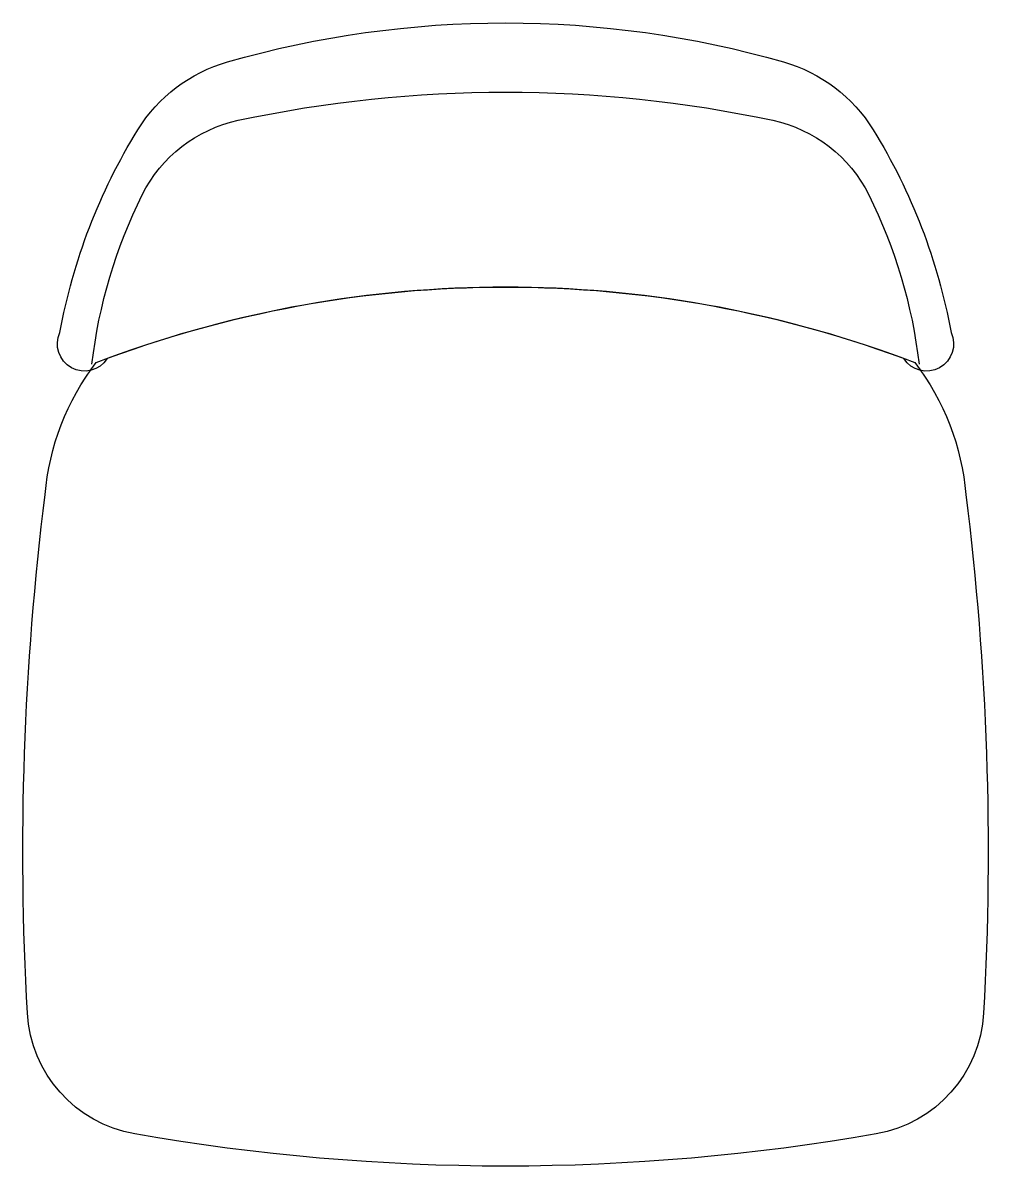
# Model space of a CAD drawing. Header units: millimetres. Extents: x -241 to 241, y -285 to 285.
import ezdxf

# ---------------------------------------------------------------- set-up
doc = ezdxf.new("R2010")
doc.units = ezdxf.units.MM
doc.header["$LTSCALE"] = 0.001

msp = doc.modelspace()

# ---------------------------------------------------------------- linework, layer by layer
for points in [[(-199, 117.8, -0.93738), (-222.6, 130.8, -0.094296), (-183.7, 232, -0.186531), (-138.9, 266, -0.140142), (138.9, 266, -0.186531), (183.7, 232, -0.094296), (222.6, 130.8, -0.93738), (199, 117.8, 0.179292), (-199, 117.8)], [(-206.6, 115.1, -0.086937), (-181.5, 199.6, -0.228176), (-133.5, 236.8, -0.105592), (133.5, 236.8, -0.228176), (181.5, 199.6, -0.086937), (206.6, 115.1)], [(-185.2, -269.4, -0.348626), (-238.9, -209, -0.045104), (-230, 49.9, -0.144264), (-204.5, 115.8, -0.184592), (204.5, 115.8, -0.144264), (230, 49.9, -0.045104), (238.9, -209, -0.348626), (185.2, -269.4, -0.086788), (-185.2, -269.4)]]:
    msp.add_lwpolyline(points, format="xyb")

doc.saveas('drawing.dxf')
